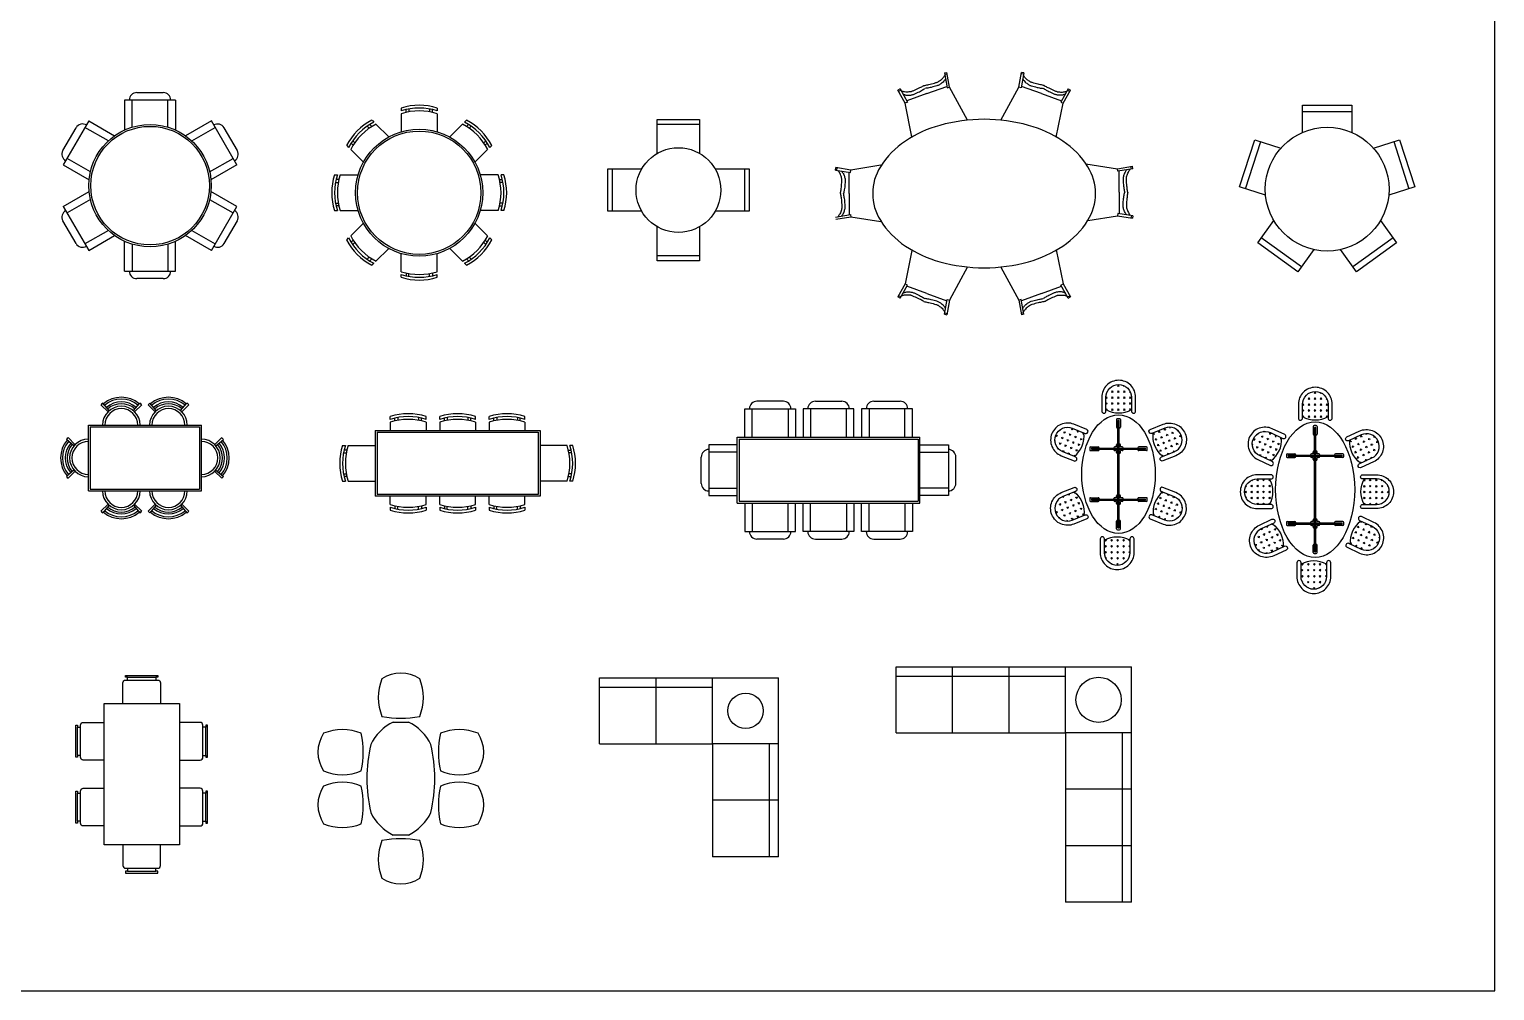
# Model space of a CAD drawing. Header units: millimetres. Extents: x 2198.5 to 2287.8, y 1208.8 to 1298.1.
# Drawn here: x 2244.29 to 2259.85, y 1208.76 to 1218.97 of the extents above; entities that cross this region are included whole.
import ezdxf

# ---------------------------------------------------------------- set-up
doc = ezdxf.new("R2010")
doc.units = ezdxf.units.MM
for name, color, linetype in [('10-MUEBLES', 7, 'Continuous'), ('20', 10, 'Continuous'), ('20H', 9, 'Continuous'), ('FURN', 7, 'Continuous')]:
    doc.layers.add(name, color=color, linetype=linetype)
doc.styles.get("Standard").update_dxf_attribs({"font": 'arial.ttf'})

# ---------------------------------------------------------------- blocks, each defined once
blk = doc.blocks.new('MHPLS045')
for p, q in [((-0.321, 0.975), (-0.301, 0.979)), ((-0.321, 0.975), (-0.299, 0.855)), ((-0.319, 0.964), (-0.299, 0.968)), ((-0.279, 0.86), (-0.301, 0.979)), ((0.279, 0.86), (0.301, 0.979)), ((0.321, 0.975), (0.299, 0.855)), ((0.319, 0.964), (0.299, 0.968)), ((0.321, 0.975), (0.301, 0.979)), ((-0.679, 0.845), (-0.697, 0.835)), ((-0.637, 0.729), (-0.697, 0.835)), ((-0.673, 0.835), (-0.691, 0.825)), ((-0.679, 0.845), (-0.619, 0.739)), ((-0.462, 0.807), (-0.301, 0.866)), ((-0.299, 0.855), (-0.279, 0.86)), ((-0.133, 0.593), (-0.279, 0.86)), ((0.134, 0.594), (0.279, 0.86)), ((0.299, 0.855), (0.279, 0.86)), ((0.462, 0.807), (0.301, 0.866)), ((0.679, 0.845), (0.619, 0.739)), ((0.637, 0.729), (0.697, 0.835)), ((0.673, 0.835), (0.691, 0.825)), ((0.679, 0.845), (0.697, 0.835)), ((-0.619, 0.739), (-0.637, 0.729)), ((-0.583, 0.459), (-0.637, 0.729)), ((-0.462, 0.807), (-0.624, 0.748)), ((0.462, 0.807), (0.624, 0.748)), ((0.582, 0.455), (0.637, 0.729)), ((0.619, 0.739), (0.637, 0.729)), ((0.822, 0.24), (1.077, 0.2)), ((-1.2, 0.19), (-1.197, 0.21)), ((-1.2, 0.19), (-1.08, 0.17)), ((-1.077, 0.19), (-1.197, 0.21)), ((-1.189, 0.188), (-1.186, 0.209)), ((-1.09, 0), (-1.091, 0.172)), ((-1.08, 0.17), (-1.077, 0.19)), ((-0.833, 0.228), (-1.077, 0.19)), ((1.077, 0.2), (1.197, 0.22)), ((1.08, 0.18), (1.077, 0.2)), ((1.2, 0.2), (1.08, 0.18)), ((1.09, 0.01), (1.091, 0.182)), ((1.189, 0.198), (1.186, 0.219)), ((1.2, 0.2), (1.197, 0.22)), ((-1.09, 0), (-1.091, -0.172)), ((1.09, 0.01), (1.091, -0.162)), ((-1.2, -0.19), (-1.08, -0.17)), ((-1.077, -0.19), (-1.197, -0.21)), ((-1.08, -0.17), (-1.077, -0.19)), ((-0.833, -0.228), (-1.077, -0.19)), ((0.838, -0.217), (1.077, -0.18)), ((1.08, -0.16), (1.077, -0.18)), ((1.077, -0.18), (1.197, -0.2)), ((1.2, -0.18), (1.08, -0.16)), ((1.189, -0.178), (1.186, -0.199)), ((1.2, -0.18), (1.197, -0.2)), ((-0.583, -0.459), (-0.637, -0.729)), ((0.582, -0.455), (0.637, -0.729)), ((-0.133, -0.593), (-0.279, -0.86)), ((0.134, -0.594), (0.279, -0.86)), ((-0.637, -0.729), (-0.697, -0.835)), ((-0.673, -0.835), (-0.691, -0.825)), ((-0.679, -0.845), (-0.619, -0.739)), ((-0.619, -0.739), (-0.637, -0.729)), ((-0.462, -0.807), (-0.624, -0.748)), ((-0.462, -0.807), (-0.301, -0.866)), ((0.462, -0.807), (0.301, -0.866)), ((0.462, -0.807), (0.624, -0.748)), ((0.619, -0.739), (0.637, -0.729)), ((0.679, -0.845), (0.619, -0.739)), ((0.637, -0.729), (0.697, -0.835)), ((0.673, -0.835), (0.691, -0.825)), ((-0.679, -0.845), (-0.697, -0.835)), ((-0.321, -0.975), (-0.299, -0.855)), ((-0.279, -0.86), (-0.301, -0.979)), ((-0.299, -0.855), (-0.279, -0.86)), ((0.299, -0.855), (0.279, -0.86)), ((0.279, -0.86), (0.301, -0.979)), ((0.321, -0.975), (0.299, -0.855)), ((0.679, -0.845), (0.697, -0.835)), ((-0.321, -0.975), (-0.301, -0.979)), ((-0.319, -0.964), (-0.299, -0.968)), ((0.319, -0.964), (0.299, -0.968)), ((0.321, -0.975), (0.301, -0.979))]:
    blk.add_line(p, q)
for points in [[(-0.486, 0.872, 0.007157), (-0.455, 0.879, 0.011435), (-0.436, 0.883, 0.004075), (-0.389, 0.896, 0.019821), (-0.379, 0.899, 0.057847), (-0.372, 0.903, 0.014528), (-0.347, 0.92, 0.056433), (-0.334, 0.933, 0.038355), (-0.318, 0.955)], [(0.486, 0.872, -0.007157), (0.455, 0.879, -0.011435), (0.436, 0.883, -0.004075), (0.389, 0.896, -0.019821), (0.379, 0.899, -0.057847), (0.372, 0.903, -0.014528), (0.347, 0.92, -0.056433), (0.334, 0.933, -0.038355), (0.318, 0.955)], [(-0.486, 0.872, -0.007157), (-0.514, 0.857, -0.011435), (-0.532, 0.849, -0.004075), (-0.577, 0.828, -0.019821), (-0.586, 0.824, -0.057847), (-0.593, 0.822, -0.014528), (-0.624, 0.82, -0.056433), (-0.642, 0.821, -0.038355), (-0.668, 0.827)], [(-0.656, 0.803, 0.042827), (-0.632, 0.796, 0.06427), (-0.615, 0.794, 0.017763), (-0.586, 0.797, 0.052258), (-0.577, 0.799, 0.025396), (-0.565, 0.803, 0.00665), (-0.522, 0.823, 0.018622), (-0.505, 0.833, 0.011644), (-0.478, 0.849)], [(-0.312, 0.928, -0.042827), (-0.326, 0.907, -0.06427), (-0.338, 0.895, -0.017763), (-0.361, 0.879, -0.052258), (-0.37, 0.874, -0.025396), (-0.381, 0.87, -0.00665), (-0.427, 0.858, -0.018622), (-0.446, 0.854, -0.011644), (-0.477, 0.849)], [(0.312, 0.928, 0.042827), (0.326, 0.907, 0.06427), (0.338, 0.895, 0.017763), (0.361, 0.879, 0.052258), (0.37, 0.874, 0.025396), (0.381, 0.87, 0.00665), (0.427, 0.858, 0.018622), (0.446, 0.854, 0.011644), (0.477, 0.849)], [(0.656, 0.803, -0.042827), (0.632, 0.796, -0.06427), (0.615, 0.794, -0.017763), (0.586, 0.797, -0.052258), (0.577, 0.799, -0.025396), (0.565, 0.803, -0.00665), (0.522, 0.823, -0.018622), (0.505, 0.833, -0.011644), (0.478, 0.849)], [(0.486, 0.872, 0.007157), (0.514, 0.857, 0.011435), (0.532, 0.849, 0.004075), (0.577, 0.828, 0.019821), (0.586, 0.824, 0.057847), (0.593, 0.822, 0.014528), (0.624, 0.82, 0.056433), (0.642, 0.821, 0.038355), (0.668, 0.827)], [(-1.16, 0, 0.007157), (-1.155, 0.031, 0.011435), (-1.153, 0.051, 0.004075), (-1.149, 0.1, 0.019821), (-1.149, 0.11, 0.057847), (-1.149, 0.118, 0.014528), (-1.157, 0.147, 0.056433), (-1.165, 0.164, 0.038355), (-1.18, 0.186)], [(-1.153, 0.183, -0.042827), (-1.138, 0.163, -0.06427), (-1.131, 0.147, -0.017763), (-1.123, 0.12, -0.052258), (-1.122, 0.11, -0.025396), (-1.122, 0.098, -0.00665), (-1.126, 0.051, -0.018622), (-1.129, 0.031, -0.011644), (-1.135, 0)], [(1.153, 0.193, 0.042827), (1.138, 0.173, 0.06427), (1.131, 0.157, 0.017763), (1.123, 0.13, 0.052258), (1.122, 0.12, 0.025396), (1.122, 0.108, 0.00665), (1.126, 0.061, 0.018622), (1.129, 0.041, 0.011644), (1.135, 0.01)], [(1.16, 0.01, -0.007157), (1.155, 0.041, -0.011435), (1.153, 0.061, -0.004075), (1.149, 0.11, -0.019821), (1.149, 0.12, -0.057847), (1.149, 0.128, -0.014528), (1.157, 0.157, -0.056433), (1.165, 0.174, -0.038355), (1.18, 0.196)], [(-1.16, 0, -0.007157), (-1.155, -0.031, -0.011435), (-1.153, -0.051, -0.004075), (-1.149, -0.1, -0.019821), (-1.149, -0.11, -0.057847), (-1.149, -0.118, -0.014528), (-1.157, -0.147, -0.056433), (-1.165, -0.164, -0.038355), (-1.18, -0.186)], [(1.153, -0.173, -0.042827), (1.138, -0.153, -0.06427), (1.131, -0.137, -0.017763), (1.123, -0.11, -0.052258), (1.122, -0.1, -0.025396), (1.122, -0.088, -0.00665), (1.126, -0.041, -0.018622), (1.129, -0.021, -0.011644), (1.135, 0.01)], [(1.16, 0.01, 0.007157), (1.155, -0.021, 0.011435), (1.153, -0.041, 0.004075), (1.149, -0.09, 0.019821), (1.149, -0.1, 0.057847), (1.149, -0.108, 0.014528), (1.157, -0.137, 0.056433), (1.165, -0.154, 0.038355), (1.18, -0.176)], [(-1.153, -0.183, 0.042827), (-1.138, -0.163, 0.06427), (-1.131, -0.147, 0.017763), (-1.123, -0.12, 0.052258), (-1.122, -0.11, 0.025396), (-1.122, -0.098, 0.00665), (-1.126, -0.051, 0.018622), (-1.129, -0.031, 0.011644), (-1.135, 0)], [(-0.486, -0.872, 0.007157), (-0.514, -0.857, 0.011435), (-0.532, -0.849, 0.004075), (-0.577, -0.828, 0.019821), (-0.586, -0.824, 0.057847), (-0.593, -0.822, 0.014528), (-0.624, -0.82, 0.056433), (-0.642, -0.821, 0.038355), (-0.668, -0.827)], [(-0.656, -0.803, -0.042827), (-0.632, -0.796, -0.06427), (-0.615, -0.794, -0.017763), (-0.586, -0.797, -0.052258), (-0.577, -0.799, -0.025396), (-0.565, -0.803, -0.00665), (-0.522, -0.823, -0.018622), (-0.505, -0.833, -0.011644), (-0.478, -0.849)], [(0.656, -0.803, 0.042827), (0.632, -0.796, 0.06427), (0.615, -0.794, 0.017763), (0.586, -0.797, 0.052258), (0.577, -0.799, 0.025396), (0.565, -0.803, 0.00665), (0.522, -0.823, 0.018622), (0.505, -0.833, 0.011644), (0.478, -0.849)], [(0.486, -0.872, -0.007157), (0.514, -0.857, -0.011435), (0.532, -0.849, -0.004075), (0.577, -0.828, -0.019821), (0.586, -0.824, -0.057847), (0.593, -0.822, -0.014528), (0.624, -0.82, -0.056433), (0.642, -0.821, -0.038355), (0.668, -0.827)], [(-0.486, -0.872, -0.007157), (-0.455, -0.879, -0.011435), (-0.436, -0.883, -0.004075), (-0.389, -0.896, -0.019821), (-0.379, -0.899, -0.057847), (-0.372, -0.903, -0.014528), (-0.347, -0.92, -0.056433), (-0.334, -0.933, -0.038355), (-0.318, -0.955)], [(-0.312, -0.928, 0.042827), (-0.326, -0.907, 0.06427), (-0.338, -0.895, 0.017763), (-0.361, -0.879, 0.052258), (-0.37, -0.874, 0.025396), (-0.381, -0.87, 0.00665), (-0.427, -0.858, 0.018622), (-0.446, -0.854, 0.011644), (-0.477, -0.849)], [(0.312, -0.928, -0.042827), (0.326, -0.907, -0.06427), (0.338, -0.895, -0.017763), (0.361, -0.879, -0.052258), (0.37, -0.874, -0.025396), (0.381, -0.87, -0.00665), (0.427, -0.858, -0.018622), (0.446, -0.854, -0.011644), (0.477, -0.849)], [(0.486, -0.872, 0.007157), (0.455, -0.879, 0.011435), (0.436, -0.883, 0.004075), (0.389, -0.896, 0.019821), (0.379, -0.899, 0.057847), (0.372, -0.903, 0.014528), (0.347, -0.92, 0.056433), (0.334, -0.933, 0.038355), (0.318, -0.955)]]:
    blk.add_lwpolyline(points, format="xyb")
blk.add_lwpolyline([(-0.9, 0, 0.139889), (-0.838, -0.216, 0.107118), (-0.636, -0.424, 0.079812), (-0.358, -0.551, 0.067459), (0, -0.6, 0.067459), (0.358, -0.551, 0.079812), (0.636, -0.424, 0.107118), (0.838, -0.216, 0.139889), (0.9, 0, 0.139889), (0.838, 0.216, 0.107118), (0.636, 0.424, 0.079812), (0.358, 0.551, 0.067459), (0, 0.6, 0.067459), (-0.358, 0.551, 0.079812), (-0.636, 0.424, 0.107118), (-0.838, 0.216, 0.139889)], format="xyb", close=True)
blk = doc.blocks.new('MHPLS510')
for p, q in [((-0.2, 0.679), (0.2, 0.679)), ((-0.2, 0.458), (-0.2, 0.679)), ((-0.2, 0.629), (0.2, 0.629)), ((0.2, 0.679), (0.2, 0.458)), ((-0.708, 0.02), (-0.584, 0.4)), ((-0.66, 0.004), (-0.537, 0.385)), ((-0.584, 0.4), (-0.374, 0.332)), ((0.374, 0.332), (0.584, 0.4)), ((0.537, 0.385), (0.66, 0.004)), ((0.584, 0.4), (0.708, 0.02)), ((-0.498, -0.049), (-0.708, 0.02)), ((0.708, 0.02), (0.498, -0.049)), ((-0.561, -0.432), (-0.431, -0.253)), ((0.431, -0.253), (0.561, -0.432)), ((-0.237, -0.667), (-0.561, -0.432)), ((-0.208, -0.627), (-0.532, -0.392)), ((0.532, -0.392), (0.208, -0.627)), ((0.561, -0.432), (0.237, -0.667)), ((-0.108, -0.488), (-0.237, -0.667)), ((0.237, -0.667), (0.108, -0.488))]:
    blk.add_line(p, q)
blk.add_circle((0, 0), 0.5)
blk = doc.blocks.new('MHPLS513')
for p, q in [((-2.5, 0), (0, 0)), ((-2.5, -0.7), (-2.5, 0)), ((-1.9, -0.7), (-1.9, 0)), ((-1.3, -0.7), (-1.3, 0)), ((-0.7, -0.7), (-0.7, 0)), ((0, -2.5), (0, 0)), ((-2.5, -0.1), (-0.7, -0.1)), ((-2.5, -0.7), (-0.7, -0.7)), ((-0.7, -0.7), (-0.7, -2.5)), ((0, -0.7), (-0.7, -0.7)), ((-0.1, -0.7), (-0.1, -2.5)), ((0, -1.3), (-0.7, -1.3)), ((0, -1.9), (-0.7, -1.9)), ((0, -2.5), (-0.7, -2.5))]:
    blk.add_line(p, q)
blk.add_circle((-0.35, -0.35), 0.24)
blk = doc.blocks.new('MHPLS516')
for p, q in [((-1.9, -0.7), (-1.9, 0)), ((-1.9, 0), (0, 0)), ((-1.3, -0.7), (-1.3, 0)), ((-0.7, -0.7), (-0.7, 0)), ((0, -1.9), (0, 0)), ((-1.9, -0.1), (-0.7, -0.1)), ((-1.9, -0.7), (-0.7, -0.7)), ((-0.7, -0.7), (-0.7, -1.9)), ((0, -0.7), (-0.7, -0.7)), ((-0.1, -0.7), (-0.1, -1.9)), ((0, -1.3), (-0.7, -1.3)), ((0, -1.9), (-0.7, -1.9))]:
    blk.add_line(p, q)
blk.add_circle((-0.35, -0.35), 0.188)
blk = doc.blocks.new('*X128')
at = {"color": 0}
for p, q in [((56.2, 93.3), (56.1, 93.4)), ((59.4, 93.3), (60.5, 94.4)), ((60.5, 93.3), (59.4, 94.4)), ((60.5, 97.6), (60.2, 97.9)), ((63.6, 97.6), (64.7, 98.6)), ((64.7, 97.6), (63.6, 98.6)), ((63.6, 93.3), (64.7, 94.4)), ((64.7, 93.3), (63.6, 94.4)), ((67.9, 97.6), (68.3, 98)), ((67.9, 93.3), (68.9, 94.4)), ((68.9, 93.3), (67.9, 94.4)), ((68.9, 97.6), (68.8, 97.7)), ((72.3, 94.3), (72.1, 94.4)), ((72.1, 93.3), (72.5, 93.7)), ((55.4, 89.3), (56.2, 90.2)), ((56.2, 89.1), (55.4, 89.9)), ((55.4, 85.1), (56.2, 85.9)), ((56.2, 84.9), (55.4, 85.7)), ((59.4, 89.1), (60.5, 90.2)), ((60.5, 89.1), (59.4, 90.2)), ((59.4, 84.9), (60.5, 85.9)), ((60.5, 84.9), (59.4, 85.9)), ((63.6, 89.1), (64.7, 90.2)), ((64.7, 89.1), (63.6, 90.2)), ((63.6, 84.9), (64.7, 85.9)), ((64.7, 84.9), (63.6, 85.9)), ((67.9, 89.1), (68.9, 90.2)), ((68.9, 89.1), (67.9, 90.2)), ((67.9, 84.9), (68.9, 85.9)), ((68.9, 84.9), (67.9, 85.9)), ((72.1, 89.1), (73.2, 90.2)), ((73.2, 89.1), (72.1, 90.2)), ((72.1, 84.9), (73.2, 85.9)), ((73.2, 84.9), (72.1, 85.9)), ((56.1, 80.7), (55.4, 81.5)), ((55.6, 81), (56.2, 81.7)), ((59.4, 80.6), (60.5, 81.7)), ((60.5, 80.6), (59.4, 81.7)), ((63.6, 80.6), (64.7, 81.7)), ((64.7, 80.6), (63.6, 81.7)), ((67.9, 80.6), (68.9, 81.7)), ((68.9, 80.6), (67.9, 81.7)), ((72.1, 80.6), (73.2, 81.7)), ((72.9, 80.9), (72.1, 81.7))]:
    blk.add_line(p, q, dxfattribs=at)
blk = doc.blocks.new('CHAIR-H')
at = {"layer": 'FURN', "color": 27}
blk.add_lwpolyline([(-9, -12, -0.414214), (0, -3), (0, -3, -0.414214), (9, -12), (9, -21.8, 1), (12, -21.8), (12, -12, 0.414214), (0, 0), (0, 0, 0.414214), (-12, -12), (-12, -21.8, 1), (-9, -21.8)], format="xyb", close=True, dxfattribs=at)
blk.add_arc((0, -4.5), 18.6, 241.1034, 298.8966, dxfattribs=at)
at = {"layer": 'FURN', "color": 31}
blk.add_blockref('*X128', (-64.4, -101.9), dxfattribs=at)
blk = doc.blocks.new('M-O 01 6p')
at = {"layer": 'FURN', "color": 37, "linetype": 'Continuous'}
for p, q in [((-1, 28.98), (-1, 24.98)), ((0.5, 29.48), (-0.5, 29.48)), ((0.5, 24.48), (-0.5, 24.48)), ((1, 28.98), (1, 24.98)), ((-0.5, 16), (0.5, 16)), ((-15.29, 14), (-15.29, 13)), ((-14.79, 14.5), (-10.79, 14.5)), ((-14.79, 12.5), (-10.79, 12.5)), ((-10.29, 14), (-10.29, 13)), ((-2.5, 13), (-2.5, 14)), ((-1, 14.5), (-2, 14.5)), ((-1, 12.5), (-2, 12.5)), ((-1, 14.5), (-1, 15.5)), ((-1, 11.5), (-1, 12.5)), ((-0.5, 11), (0.5, 11)), ((1, 14.5), (1, 15.5)), ((2, 14.5), (1, 14.5)), ((1, 11.5), (1, 12.5)), ((2, 12.5), (1, 12.5)), ((2.5, 13), (2.5, 14)), ((10.29, 13), (10.29, 14)), ((14.79, 14.5), (10.79, 14.5)), ((14.79, 12.5), (10.79, 12.5)), ((15.29, 13), (15.29, 14)), ((-15.29, -13), (-15.29, -14)), ((-14.79, -12.5), (-10.79, -12.5)), ((-14.79, -14.5), (-10.79, -14.5)), ((-10.29, -13), (-10.29, -14)), ((-2.5, -14), (-2.5, -13)), ((-1, -12.5), (-2, -12.5)), ((-1, -14.5), (-2, -14.5)), ((-1, -12.5), (-1, -11.5)), ((-1, -15.5), (-1, -14.5)), ((-0.5, -11), (0.5, -11)), ((1, -12.5), (1, -11.5)), ((2, -12.5), (1, -12.5)), ((2, -14.5), (1, -14.5)), ((1, -15.5), (1, -14.5)), ((2.5, -14), (2.5, -13)), ((10.29, -14), (10.29, -13)), ((14.79, -12.5), (10.79, -12.5)), ((14.79, -14.5), (10.79, -14.5)), ((15.29, -14), (15.29, -13)), ((-0.5, -16), (0.5, -16)), ((-1, -28.98), (-1, -24.98)), ((-0.5, -24.48), (0.5, -24.48)), ((-0.5, -29.48), (0.5, -29.48)), ((1, -28.98), (1, -24.98))]:
    blk.add_line(p, q, dxfattribs=at)
at = {"layer": 'FURN', "color": 125, "linetype": 'Continuous'}
for p, q in [((0.3, 28.48), (-0.3, 28.48)), ((-0.3, 13.8), (-0.3, 28.48)), ((0.3, 13.8), (0.3, 28.48)), ((-14.29, 13.8), (-14.29, 13.2)), ((-14.29, 13.8), (-0.3, 13.8)), ((-14.29, 13.2), (-0.3, 13.2)), ((-0.3, 13.2), (-0.3, 13.8)), ((-0.3, -13.2), (-0.3, 13.2)), ((0.3, 13.2), (0.3, 13.8)), ((0.3, 13.8), (14.29, 13.8)), ((0.3, -13.2), (0.3, 13.2)), ((0.3, 13.2), (14.29, 13.2)), ((14.29, 13.2), (14.29, 13.8)), ((-14.29, -13.2), (-14.29, -13.8)), ((-14.29, -13.2), (-0.3, -13.2)), ((-14.29, -13.8), (-0.3, -13.8)), ((-0.3, -13.8), (-0.3, -13.2)), ((-0.3, -28.48), (-0.3, -13.8)), ((0.3, -13.8), (0.3, -13.2)), ((0.3, -13.2), (14.29, -13.2)), ((0.3, -28.48), (0.3, -13.8)), ((0.3, -13.8), (14.29, -13.8)), ((14.29, -13.8), (14.29, -13.2)), ((-0.3, -28.48), (0.3, -28.48))]:
    blk.add_line(p, q, dxfattribs=at)
at = {"layer": 'FURN', "color": 37, "linetype": 'Continuous'}
for centre, start, end in [((-0.5, 28.98), 90, 180), ((-0.5, 24.98), 180, 270), ((0.5, 28.98), 0, 90), ((0.5, 24.98), 270, 0), ((-0.5, 15.5), 90, 180), ((0.5, 15.5), 0, 90), ((-14.79, 14), 90, 180), ((-14.79, 13), 180, 270), ((-10.79, 14), 0, 90), ((-10.79, 13), 270, 360), ((-2, 14), 90, 180), ((-2, 13), 180, 270), ((-0.5, 11.5), 180, 270), ((0.5, 11.5), 270, 0), ((2, 14), 0, 90), ((2, 13), 270, 0), ((10.79, 14), 90, 180), ((10.79, 13), 180, 270), ((14.79, 14), 0, 90), ((14.79, 13), 270, 0), ((-14.79, -13), 90, 180), ((-14.79, -14), 180, 270), ((-10.79, -13), 0, 90), ((-10.79, -14), 270, 360), ((-2, -13), 90, 180), ((-2, -14), 180, 270), ((-0.5, -11.5), 90, 180), ((-0.5, -15.5), 180, 270), ((0.5, -11.5), 0, 90), ((0.5, -15.5), 270, 0), ((2, -13), 0, 90), ((2, -14), 270, 0), ((10.79, -13), 90, 180), ((10.79, -14), 180, 270), ((14.79, -13), 0, 90), ((14.79, -14), 270, 0), ((-0.5, -24.98), 90, 180), ((-0.5, -28.98), 180, 270), ((0.5, -24.98), 0, 90), ((0.5, -28.98), 270, 0)]:
    blk.add_arc(centre, 0.5, start, end, dxfattribs=at)
at = {"layer": 'FURN', "color": 125, "linetype": 'Continuous'}
blk.add_ellipse((0, 0), major_axis=(0, 31.5), ratio=0.619048, dxfattribs=at)
at = {"layer": 'FURN', "color": 7, "linetype": 'Continuous', "xscale": 0.75, "yscale": 0.75, "zscale": 0.75}
blk.add_blockref('CHAIR-H', (0.1, 49.85), dxfattribs=at)
at = {"layer": 'FURN', "color": 7, "linetype": 'Continuous'}
for p, xscale, yscale, zscale, rotation in [((-35.4, 21.53), 0.7500000000000803, 0.7500000000000803, 0.7500000000000803, 67.99999999998478), ((35.4, 21.53), -0.7500000000000803, 0.75, 0.75, 292.0000000000152), ((-35.4, -21.53), -0.7500000000000803, 0.75, 0.75, 112.0000000000152), ((35.4, -21.53), 0.7500000000000803, 0.7500000000000803, 0.7500000000000803, 247.9999999999848), ((-0.71, -50.7), 0.75, 0.75, 0.75, 180)]:
    blk.add_blockref('CHAIR-H', p, dxfattribs=dict(at, xscale=xscale, yscale=yscale, zscale=zscale, rotation=rotation))
blk = doc.blocks.new('M-O 02 8p')
at = {"layer": 'FURN', "color": 37, "linetype": 'Continuous'}
for p, q in [((-1, 33.48), (-1, 29.48)), ((0.5, 33.98), (-0.5, 33.98)), ((1, 33.48), (1, 29.48)), ((0.5, 28.98), (-0.5, 28.98)), ((-15.29, 18.5), (-15.29, 17.5)), ((-14.79, 19), (-10.79, 19)), ((-14.79, 17), (-10.79, 17)), ((-10.29, 18.5), (-10.29, 17.5)), ((-2.5, 17.5), (-2.5, 18.5)), ((-1, 19), (-2, 19)), ((-1, 17), (-2, 17)), ((-1, 19), (-1, 20)), ((-1, 16), (-1, 17)), ((-0.5, 20.5), (0.5, 20.5)), ((1, 19), (1, 20)), ((2, 19), (1, 19)), ((1, 16), (1, 17)), ((2, 17), (1, 17)), ((2.5, 17.5), (2.5, 18.5)), ((10.29, 17.5), (10.29, 18.5)), ((14.79, 19), (10.79, 19)), ((14.79, 17), (10.79, 17)), ((15.29, 17.5), (15.29, 18.5)), ((-0.5, 15.5), (0.5, 15.5)), ((-0.5, -15.5), (0.5, -15.5)), ((-15.29, -17.5), (-15.29, -18.5)), ((-14.79, -17), (-10.79, -17)), ((-14.79, -19), (-10.79, -19)), ((-10.29, -17.5), (-10.29, -18.5)), ((-2.5, -18.5), (-2.5, -17.5)), ((-1, -17), (-2, -17)), ((-1, -19), (-2, -19)), ((-1, -17), (-1, -16)), ((-1, -20), (-1, -19)), ((-0.5, -20.5), (0.5, -20.5)), ((1, -17), (1, -16)), ((2, -17), (1, -17)), ((2, -19), (1, -19)), ((1, -20), (1, -19)), ((2.5, -18.5), (2.5, -17.5)), ((10.29, -18.5), (10.29, -17.5)), ((14.79, -17), (10.79, -17)), ((14.79, -19), (10.79, -19)), ((15.29, -18.5), (15.29, -17.5)), ((-1, -33.48), (-1, -29.48)), ((-0.5, -28.98), (0.5, -28.98)), ((1, -33.48), (1, -29.48)), ((-0.5, -33.98), (0.5, -33.98))]:
    blk.add_line(p, q, dxfattribs=at)
at = {"layer": 'FURN', "color": 125, "linetype": 'Continuous'}
for p, q in [((-0.3, 18.3), (-0.3, 32.98)), ((0.3, 32.98), (-0.3, 32.98)), ((0.3, 18.3), (0.3, 32.98)), ((-14.29, 18.3), (-14.29, 17.7)), ((-14.29, 18.3), (-0.3, 18.3)), ((-14.29, 17.7), (-0.3, 17.7)), ((-0.3, 17.7), (-0.3, 18.3)), ((-0.3, -17.7), (-0.3, 17.7)), ((0.3, 18.3), (14.29, 18.3)), ((0.3, 17.7), (0.3, 18.3)), ((0.3, -17.7), (0.3, 17.7)), ((0.3, 17.7), (14.29, 17.7)), ((14.29, 17.7), (14.29, 18.3)), ((-14.29, -17.7), (-14.29, -18.3)), ((-14.29, -17.7), (-0.3, -17.7)), ((-14.29, -18.3), (-0.3, -18.3)), ((-0.3, -18.3), (-0.3, -17.7)), ((-0.3, -32.98), (-0.3, -18.3)), ((0.3, -17.7), (14.29, -17.7)), ((0.3, -18.3), (0.3, -17.7)), ((0.3, -32.98), (0.3, -18.3)), ((0.3, -18.3), (14.29, -18.3)), ((14.29, -18.3), (14.29, -17.7)), ((-0.3, -32.98), (0.3, -32.98))]:
    blk.add_line(p, q, dxfattribs=at)
at = {"layer": 'FURN', "color": 37, "linetype": 'Continuous'}
for centre, start, end in [((-0.5, 33.48), 90, 180), ((0.5, 33.48), 0, 90), ((-0.5, 29.48), 180, 270), ((0.5, 29.48), 270, 0), ((-14.79, 18.5), 90, 180), ((-14.79, 17.5), 180, 270), ((-10.79, 18.5), 0, 90), ((-10.79, 17.5), 270, 0), ((-2, 18.5), 90, 180), ((-2, 17.5), 180, 270), ((-0.5, 20), 90, 180), ((-0.5, 16), 180, 270), ((0.5, 20), 0, 90), ((0.5, 16), 270, 0), ((2, 18.5), 0, 90), ((2, 17.5), 270, 0), ((10.79, 18.5), 90, 180), ((10.79, 17.5), 180, 270), ((14.79, 18.5), 0, 90), ((14.79, 17.5), 270, 0), ((-0.5, -16), 90, 180), ((0.5, -16), 0, 90), ((-14.79, -17.5), 90, 180), ((-14.79, -18.5), 180, 270), ((-10.79, -17.5), 0, 90), ((-10.79, -18.5), 270, 0), ((-2, -17.5), 90, 180), ((-2, -18.5), 180, 270), ((-0.5, -20), 180, 270), ((0.5, -20), 270, 0), ((2, -17.5), 0, 90), ((2, -18.5), 270, 0), ((10.79, -17.5), 90, 180), ((10.79, -18.5), 180, 270), ((14.79, -17.5), 0, 90), ((14.79, -18.5), 270, 0), ((-0.5, -29.48), 90, 180), ((0.5, -29.48), 0, 90), ((-0.5, -33.48), 180, 270), ((0.5, -33.48), 270, 0)]:
    blk.add_arc(centre, 0.5, start, end, dxfattribs=at)
at = {"layer": 'FURN', "color": 125, "linetype": 'Continuous'}
blk.add_ellipse((0, 0), major_axis=(0, -36), ratio=0.583333, dxfattribs=at)
at = {"layer": 'FURN', "color": 7, "linetype": 'Continuous', "xscale": 0.75, "yscale": 0.75, "zscale": 0.75}
blk.add_blockref('CHAIR-H', (0.1, 54.35), dxfattribs=at)
at = {"layer": 'FURN', "color": 7, "linetype": 'Continuous'}
for p, xscale, yscale, zscale, rotation in [((-34.78, 27.96), 0.7500000000000941, 0.7500000000000941, 0.7500000000000941, 64.99999999998687), ((35.42, 26.73), -0.7500000000000941, 0.75, 0.75, 295.0000000000131), ((-39.75, -1.11), 0.75, 0.75, 0.75, 90), ((41.63, -1.11), -0.75, 0.75, 0.75, 270), ((-33.96, -30.84), -0.7500000000000941, 0.75, 0.75, 115.0000000000131), ((35.57, -29.41), 0.7500000000000941, 0.7500000000000941, 0.7500000000000941, 244.9999999999869), ((-0.71, -55.2), 0.75, 0.75, 0.75, 180)]:
    blk.add_blockref('CHAIR-H', p, dxfattribs=dict(at, xscale=xscale, yscale=yscale, zscale=zscale, rotation=rotation))
blk = doc.blocks.new('ACHAIR', base_point=(44, 83))
at = {"layer": '20'}
for centre, radius, start, end in [((58, 72), 26, 157.38014, 202.61986), ((44, 32.5), 50.5, 78.57881, 101.42119), ((30, 72), 26, 337.38014, 22.61986), ((44, 77.17), 18.17, 236.60151, 303.39849)]:
    blk.add_arc(centre, radius, start, end, dxfattribs=at)
at = {"layer": '20H', "flags": 1}
blk.add_attdef('DESCRIPTION', (34, 94), '', height=2, dxfattribs=at)
blk = doc.blocks.new('mesa4')
for p, q in [((1870.481, 929.332), (1870.641, 929.332)), ((1870.481, 928.132), (1870.621, 928.132)), ((1870.481, 928.132), (1870.641, 928.132))]:
    blk.add_line(p, q)
for centre, radius, start, end in [((1870.701, 928.872), 0.51, 115.56, 154.44), ((1870.421, 928.872), 0.51, 25.56, 64.44), ((1871.841, 928.732), 1.64, 167.3196, 192.6804), ((1869.281, 928.732), 1.64, 347.3196, 12.6804), ((1870.701, 928.592), 0.51, 205.56, 244.44), ((1870.421, 928.592), 0.51, 295.56, 334.44)]:
    blk.add_arc(centre, radius, start, end)
at = {"xscale": 0.01999999999998181, "yscale": 0.01999999999998181, "zscale": 0.01999999999998181}
for p, rotation in [((1870.561, 929.372), 180), ((1870.161, 929.012), 270), ((1870.961, 929.012), 90), ((1870.161, 928.452), 270), ((1870.961, 928.452), 90)]:
    blk.add_blockref('ACHAIR', p, dxfattribs=dict(at, rotation=rotation))
blk.add_blockref('ACHAIR', (1870.561, 928.092), dxfattribs=at)
blk = doc.blocks.new('M-R 07 6p')
for p, q in [((-14, 98.8), (14, 98.8)), ((-27, 90.8), (-27, 59.1)), ((27, 90.8), (-27, 90.8)), ((-19, 62.2), (-19, 90.8)), ((19, 62.2), (19, 90.8)), ((27, 90.8), (27, 59.1)), ((-65.1, 68.8), (-92.1, 22)), ((-65.1, 68.8), (-37.7, 52.9)), ((65.1, 68.8), (37.7, 52.9)), ((92.1, 22), (65.1, 68.8)), ((-92.5, 37.3), (-78.5, 61.5)), ((-44.3, 47.5), (-69.1, 61.8)), ((44.3, 47.5), (69.1, 61.8)), ((78.5, 61.5), (92.5, 37.3)), ((-92.1, 22), (-64.7, 6.2)), ((-63.3, 14.6), (-88.1, 28.9)), ((63.3, 14.6), (88.1, 28.9)), ((92.1, 22), (64.7, 6.2)), ((-92.1, -22), (-64.7, -6.2)), ((-63.3, -14.6), (-88.1, -28.9)), ((63.3, -14.6), (88.1, -28.9)), ((92.1, -22), (64.7, -6.2)), ((-92.1, -22), (-65.1, -68.8)), ((65.1, -68.8), (92.1, -22)), ((-78.5, -61.5), (-92.5, -37.3)), ((92.5, -37.3), (78.5, -61.5)), ((-44.3, -47.5), (-69.1, -61.8)), ((-65.1, -68.8), (-37.7, -52.9)), ((-27, -90.8), (-27, -59.1)), ((-19, -62.2), (-19, -90.8)), ((19, -62.2), (19, -90.8)), ((27, -90.8), (27, -59.1)), ((65.1, -68.8), (37.7, -52.9)), ((44.3, -47.5), (69.1, -61.8)), ((-27, -90.8), (27, -90.8)), ((14, -98.8), (-14, -98.8))]:
    blk.add_line(p, q)
for radius in [65, 63]:
    blk.add_circle((0, 0), radius)
for centre, start, end in [((-14, 90.8), 90, 180), ((14, 90.8), 0, 90), ((-71.6, 57.5), 60, 150), ((71.6, 57.5), 30, 120), ((-85.6, 33.3), 150, 240), ((85.6, 33.3), 300, 30), ((-85.6, -33.3), 120, 210), ((85.6, -33.3), 330, 60), ((-71.6, -57.5), 210, 300), ((71.6, -57.5), 240, 330), ((-14, -90.8), 180, 270), ((14, -90.8), 270, 0)]:
    blk.add_arc(centre, 8, start, end)
blk = doc.blocks.new('M-R 08 8p')
for p, q in [((-19, 89.9), (-19, 86.9)), ((-19, 83.9), (-19, 64.8)), ((-14, 85.3), (-14, 88.3)), ((-11, 88.9), (-11, 85.9)), ((11, 88.9), (11, 85.9)), ((14, 85.3), (14, 88.3)), ((19, 89.9), (19, 86.9)), ((19, 83.9), (19, 64.8)), ((-55.1, 70.6), (-53, 68.5)), ((-50.4, 70.2), (-52.5, 72.3)), ((-50.1, 77), (-48, 74.9)), ((-45.9, 72.7), (-32.4, 59.2)), ((45.9, 72.7), (32.4, 59.2)), ((50.1, 77), (48, 74.9)), ((50.4, 70.2), (52.5, 72.3)), ((55.1, 70.6), (53, 68.5)), ((-77, 50.1), (-74.9, 48)), ((-70.2, 50.4), (-72.3, 52.5)), ((-70.6, 55.1), (-68.5, 53)), ((70.6, 55.1), (68.5, 53)), ((70.2, 50.4), (72.3, 52.5)), ((77, 50.1), (74.9, 48)), ((-72.7, 45.9), (-59.2, 32.4)), ((72.7, 45.9), (59.2, 32.4)), ((-89.9, 19), (-86.9, 19)), ((-83.9, 19), (-64.8, 19)), ((83.9, 19), (64.8, 19)), ((89.9, 19), (86.9, 19)), ((-88.9, 11), (-85.9, 11)), ((-85.3, 14), (-88.3, 14)), ((85.3, 14), (88.3, 14)), ((88.9, 11), (85.9, 11)), ((-88.9, -11), (-85.9, -11)), ((-85.3, -14), (-88.3, -14)), ((85.3, -14), (88.3, -14)), ((88.9, -11), (85.9, -11)), ((-89.9, -19), (-86.9, -19)), ((-83.9, -19), (-64.8, -19)), ((83.9, -19), (64.8, -19)), ((89.9, -19), (86.9, -19)), ((-72.7, -45.9), (-59.2, -32.4)), ((72.7, -45.9), (59.2, -32.4)), ((-77, -50.1), (-74.9, -48)), ((-70.2, -50.4), (-72.3, -52.5)), ((-70.6, -55.1), (-68.5, -53)), ((-45.9, -72.7), (-32.4, -59.2)), ((45.9, -72.7), (32.4, -59.2)), ((70.6, -55.1), (68.5, -53)), ((70.2, -50.4), (72.3, -52.5)), ((77, -50.1), (74.9, -48)), ((-55.1, -70.6), (-53, -68.5)), ((-50.4, -70.2), (-52.5, -72.3)), ((-50.1, -77), (-48, -74.9)), ((-19, -83.9), (-19, -64.8)), ((19, -83.9), (19, -64.8)), ((50.1, -77), (48, -74.9)), ((50.4, -70.2), (52.5, -72.3)), ((55.1, -70.6), (53, -68.5)), ((-19, -89.9), (-19, -86.9)), ((-14, -85.3), (-14, -88.3)), ((-11, -88.9), (-11, -85.9)), ((11, -88.9), (11, -85.9)), ((14, -85.3), (14, -88.3)), ((19, -89.9), (19, -86.9))]:
    blk.add_line(p, q)
for radius in [67.5, 65.5]:
    blk.add_circle((0, 0), radius)
for centre, start, end in [((0, 31.2), 72.0547, 107.9453), ((0, 28.2), 72.0547, 107.9453), ((0, 25.2), 72.0547, 107.9453), ((-22.1, 22.1), 117.0547, 152.9453), ((-20, 20), 117.0547, 152.9453), ((-17.8, 17.8), 117.0547, 152.9453), ((17.8, 17.8), 27.0547, 62.9453), ((20, 20), 27.0547, 62.9453), ((22.1, 22.1), 27.0547, 62.9453), ((-31.2, 0), 162.0547, 197.9453), ((-28.2, 0), 162.0547, 197.9453), ((-25.2, 0), 162.0547, 197.9453), ((25.2, 0), 342.0547, 17.9453), ((28.2, 0), 342.0547, 17.9453), ((31.2, 0), 342.0547, 17.9453), ((-17.8, -17.8), 207.0547, 242.9453), ((17.8, -17.8), 297.0547, 332.9453), ((-22.1, -22.1), 207.0547, 242.9453), ((-20, -20), 207.0547, 242.9453), ((20, -20), 297.0547, 332.9453), ((22.1, -22.1), 297.0547, 332.9453), ((0, -25.2), 252.0547, 287.9453), ((0, -28.2), 252.0547, 287.9453), ((0, -31.2), 252.0547, 287.9453)]:
    blk.add_arc(centre, 61.7, start, end)
blk = doc.blocks.new('M-10')
for p, q in [((-0.225, 0.7), (0.225, 0.7)), ((-0.7, -0.225), (-0.7, 0.225)), ((0.7, 0.225), (0.7, -0.225)), ((0.225, -0.7), (-0.225, -0.7))]:
    blk.add_line(p, q)
for points in [[(-0.225, 0.39), (-0.225, 0.75), (0.225, 0.75), (0.225, 0.39)], [(-0.39, -0.225), (-0.75, -0.225), (-0.75, 0.225), (-0.39, 0.225)], [(0.39, 0.225), (0.75, 0.225), (0.75, -0.225), (0.39, -0.225)], [(0.225, -0.39), (0.225, -0.75), (-0.225, -0.75), (-0.225, -0.39)]]:
    blk.add_lwpolyline(points)
blk.add_circle((0, 0), 0.45)
blk = doc.blocks.new('M-R 09 4p')
blk.add_blockref('M-10', (0, 0))
blk = doc.blocks.new('M-Rec 05 6p')
for p, q in [((-39.1, 49.1), (-46.6, 56.6)), ((-37.9, 50.3), (-44.6, 58.4)), ((-12.1, 50.3), (-5.4, 58.4)), ((-10.9, 49.1), (-3.4, 56.6)), ((10.9, 49.1), (3.4, 56.6)), ((12.1, 50.3), (5.4, 58.4)), ((37.9, 50.3), (44.6, 58.4)), ((39.1, 49.1), (46.6, 56.6)), ((-60, -35), (-60, 35)), ((-60, 35), (60, 35)), ((-58, 33), (-58, -33)), ((-58, 33), (58, 33)), ((58, 33), (58, -33)), ((60, -35), (60, 35)), ((-75.3, 12.9), (-83.4, 19.6)), ((-74.1, 14.1), (-81.6, 21.6)), ((74.1, 14.1), (81.6, 21.6)), ((75.3, 12.9), (83.4, 19.6)), ((-75.3, -12.9), (-83.4, -19.6)), ((-74.1, -14.1), (-81.6, -21.6)), ((74.1, -14.1), (81.6, -21.6)), ((75.3, -12.9), (83.4, -19.6)), ((-60, -35), (60, -35)), ((-58, -33), (58, -33)), ((-39.1, -49.1), (-46.6, -56.6)), ((-37.9, -50.3), (-44.6, -58.4)), ((-12.1, -50.3), (-5.4, -58.4)), ((-10.9, -49.1), (-3.4, -56.6)), ((10.9, -49.1), (3.4, -56.6)), ((12.1, -50.3), (5.4, -58.4)), ((37.9, -50.3), (44.6, -58.4)), ((39.1, -49.1), (46.6, -56.6))]:
    blk.add_line(p, q)
for centre, radius, start, end in [((-25, 35), 29.5, 50, 130), ((-25, 35), 27.5, 50, 130), ((25, 35), 29.5, 50, 130), ((25, 35), 27.5, 50, 130), ((-25, 35), 30.5, 130, 135), ((-25, 35), 20, 0, 180), ((-25, 35), 17.5, 0, 180), ((-25, 35), 24.5, 50, 130), ((-25, 35), 22.5, 50, 130), ((-25, 35), 30.5, 45, 50), ((25, 35), 30.5, 130, 135), ((25, 35), 20, 0, 180), ((25, 35), 17.5, 0, 180), ((25, 35), 24.5, 50, 130), ((25, 35), 22.5, 50, 130), ((25, 35), 30.5, 45, 50), ((-60, 0), 29.5, 140, 220), ((-60, 0), 27.5, 140, 220), ((-60, 0), 24.5, 140, 220), ((-60, 0), 30.5, 135, 140), ((-60, 0), 20, 90, 270), ((-60, 0), 17.5, 90, 270), ((60, 0), 20, 270, 90), ((60, 0), 17.5, 270, 90), ((60, 0), 24.5, 320, 40), ((60, 0), 27.5, 320, 40), ((60, 0), 30.5, 40, 45), ((60, 0), 29.5, 320, 40), ((-60, 0), 22.5, 140, 220), ((60, 0), 22.5, 320, 40), ((-60, 0), 30.5, 220, 225), ((60, 0), 30.5, 315, 320), ((-25, -35), 20, 180, 0), ((-25, -35), 17.5, 180, 0), ((25, -35), 20, 180, 0), ((25, -35), 17.5, 180, 0), ((-25, -35), 30.5, 225, 230), ((-25, -35), 29.5, 230, 310), ((-25, -35), 27.5, 230, 310), ((-25, -35), 24.5, 230, 310), ((-25, -35), 22.5, 230, 310), ((-25, -35), 30.5, 310, 315), ((25, -35), 30.5, 225, 230), ((25, -35), 29.5, 230, 310), ((25, -35), 27.5, 230, 310), ((25, -35), 24.5, 230, 310), ((25, -35), 22.5, 230, 310), ((25, -35), 30.5, 310, 315)]:
    blk.add_arc(centre, radius, start, end)
blk = doc.blocks.new('M-Rec 06 8p')
for p, q in [((-71.5, 46.7), (-71.5, 49.7)), ((-66.5, 45.1), (-66.5, 48.1)), ((-63.5, 48.7), (-63.5, 45.7)), ((-41.5, 48.7), (-41.5, 45.7)), ((-38.5, 45.1), (-38.5, 48.1)), ((-33.5, 46.7), (-33.5, 49.7)), ((-19, 46.7), (-19, 49.7)), ((-14, 45.1), (-14, 48.1)), ((-11, 48.7), (-11, 45.7)), ((11, 48.7), (11, 45.7)), ((14, 45.1), (14, 48.1)), ((19, 46.7), (19, 49.7)), ((33.5, 46.7), (33.5, 49.7)), ((38.5, 45.1), (38.5, 48.1)), ((41.5, 48.7), (41.5, 45.7)), ((63.5, 48.7), (63.5, 45.7)), ((66.5, 45.1), (66.5, 48.1)), ((71.5, 46.7), (71.5, 49.7)), ((-87.5, 35), (-87.5, -35)), ((-87.5, 35), (87.5, 35)), ((-85.5, 33), (-85.5, -33)), ((-85.5, 33), (85.5, 33)), ((-71.5, 43.7), (-71.5, 35)), ((-33.5, 43.7), (-33.5, 35)), ((-19, 43.7), (-19, 35)), ((19, 43.7), (19, 35)), ((33.5, 43.7), (33.5, 35)), ((71.5, 43.7), (71.5, 35)), ((85.5, 33), (85.5, -33)), ((87.5, 35), (87.5, -35)), ((-122.2, 19), (-119.2, 19)), ((-116.2, 19), (-87.5, 19)), ((116.2, 19), (87.5, 19)), ((122.2, 19), (119.2, 19)), ((-121.2, 11), (-118.2, 11)), ((-117.6, 14), (-120.6, 14)), ((117.6, 14), (120.6, 14)), ((121.2, 11), (118.2, 11)), ((-121.2, -11), (-118.2, -11)), ((-117.6, -14), (-120.6, -14)), ((117.6, -14), (120.6, -14)), ((121.2, -11), (118.2, -11)), ((-122.2, -19), (-119.2, -19)), ((-116.2, -19), (-87.5, -19)), ((116.2, -19), (87.5, -19)), ((122.2, -19), (119.2, -19)), ((87.5, -35), (-87.5, -35)), ((85.5, -33), (-85.5, -33)), ((-71.5, -43.7), (-71.5, -35)), ((-66.5, -45.1), (-66.5, -48.1)), ((-63.5, -48.7), (-63.5, -45.7)), ((-41.5, -48.7), (-41.5, -45.7)), ((-38.5, -45.1), (-38.5, -48.1)), ((-33.5, -43.7), (-33.5, -35)), ((-19, -43.7), (-19, -35)), ((-14, -45.1), (-14, -48.1)), ((-11, -48.7), (-11, -45.7)), ((11, -48.7), (11, -45.7)), ((14, -45.1), (14, -48.1)), ((19, -43.7), (19, -35)), ((33.5, -43.7), (33.5, -35)), ((38.5, -45.1), (38.5, -48.1)), ((41.5, -48.7), (41.5, -45.7)), ((63.5, -48.7), (63.5, -45.7)), ((66.5, -45.1), (66.5, -48.1)), ((71.5, -43.7), (71.5, -35)), ((-71.5, -46.7), (-71.5, -49.7)), ((-33.5, -46.7), (-33.5, -49.7)), ((-19, -46.7), (-19, -49.7)), ((19, -46.7), (19, -49.7)), ((33.5, -46.7), (33.5, -49.7)), ((71.5, -46.7), (71.5, -49.7))]:
    blk.add_line(p, q)
for centre, start, end in [((-52.5, -9), 72.0547, 107.9453), ((-52.5, -12), 72.0547, 107.9453), ((-52.5, -15), 72.0547, 107.9453), ((0, -9), 72.0547, 107.9453), ((0, -12), 72.0547, 107.9453), ((0, -15), 72.0547, 107.9453), ((52.5, -9), 72.0547, 107.9453), ((52.5, -12), 72.0547, 107.9453), ((52.5, -15), 72.0547, 107.9453), ((-63.5, 0), 162.0547, 197.9453), ((-60.5, 0), 162.0547, 197.9453), ((-57.5, 0), 162.0547, 197.9453), ((57.5, 0), 342.0547, 17.9453), ((60.5, 0), 342.0547, 17.9453), ((63.5, 0), 342.0547, 17.9453), ((-52.5, 15), 252.0547, 287.9453), ((0, 15), 252.0547, 287.9453), ((52.5, 15), 252.0547, 287.9453), ((-52.5, 12), 252.0547, 287.9453), ((-52.5, 9), 252.0547, 287.9453), ((0, 12), 252.0547, 287.9453), ((0, 9), 252.0547, 287.9453), ((52.5, 12), 252.0547, 287.9453), ((52.5, 9), 252.0547, 287.9453)]:
    blk.add_arc(centre, 61.7, start, end)
blk = doc.blocks.new('M-Rec 07 8p')
for p, q in [((-89, 35), (-89, 65.2)), ((-89, 65.2), (-35, 65.2)), ((-81, 35), (-81, 65.2)), ((-48, 73.2), (-76, 73.2)), ((-43, 65.2), (-43, 35)), ((-35, 65.2), (-35, 35)), ((27, 65.2), (-27, 65.2)), ((-27, 65.2), (-27, 35)), ((-19, 65.2), (-19, 35)), ((-14, 73.2), (14, 73.2)), ((19, 35), (19, 65.2)), ((27, 35), (27, 65.2)), ((35, 65.2), (35, 35)), ((89, 65.2), (35, 65.2)), ((43, 65.2), (43, 35)), ((48, 73.2), (76, 73.2)), ((81, 35), (81, 65.2)), ((89, 35), (89, 65.2)), ((-97, 35), (97, 35)), ((-97, -35), (-97, 35)), ((-95, 33), (95, 33)), ((-95, 33), (-95, -33)), ((95, 33), (95, -33)), ((97, -35), (97, 35)), ((-127.2, 27), (-127.2, -27)), ((-97, 27), (-127.2, 27)), ((-97, 19), (-127.2, 19)), ((97, 27), (127.2, 27)), ((97, 19), (127.2, 19)), ((127.2, 27), (127.2, -27)), ((-135.2, -14), (-135.2, 14)), ((135.2, -14), (135.2, 14)), ((-127.2, -19), (-97, -19)), ((-127.2, -27), (-97, -27)), ((127.2, -19), (97, -19)), ((127.2, -27), (97, -27)), ((-97, -35), (97, -35)), ((-95, -33), (95, -33)), ((-89, -35), (-89, -65.2)), ((-81, -35), (-81, -65.2)), ((-43, -65.2), (-43, -35)), ((-35, -65.2), (-35, -35)), ((-27, -65.2), (-27, -35)), ((-19, -65.2), (-19, -35)), ((19, -35), (19, -65.2)), ((27, -35), (27, -65.2)), ((35, -65.2), (35, -35)), ((43, -65.2), (43, -35)), ((81, -35), (81, -65.2)), ((89, -35), (89, -65.2)), ((-89, -65.2), (-35, -65.2)), ((-48, -73.2), (-76, -73.2)), ((27, -65.2), (-27, -65.2)), ((-14, -73.2), (14, -73.2)), ((89, -65.2), (35, -65.2)), ((48, -73.2), (76, -73.2))]:
    blk.add_line(p, q)
for centre, start, end in [((-76, 65.2), 90, 180), ((-48, 65.2), 0, 90), ((-14, 65.2), 90, 180), ((14, 65.2), 0, 90), ((48, 65.2), 90, 180), ((76, 65.2), 0, 90), ((-127.2, 14), 90, 180), ((127.2, 14), 0, 90), ((-127.2, -14), 180, 270), ((127.2, -14), 270, 0), ((-76, -65.2), 180, 270), ((-48, -65.2), 270, 0), ((-14, -65.2), 180, 270), ((14, -65.2), 270, 0), ((48, -65.2), 180, 270), ((76, -65.2), 270, 0)]:
    blk.add_arc(centre, 8, start, end)
blk = doc.blocks.new('M-7')
at = {"elevation": -0.524}
for points in [[(0.2, 1.5), (0.2, 1.72, -0.414238), (0.23, 1.75), (0.57, 1.75, -0.414145), (0.6, 1.72), (0.6, 1.5)], [(0, 0.9), (-0.22, 0.9, -0.414238), (-0.25, 0.93), (-0.25, 1.27, -0.414145), (-0.22, 1.3), (0, 1.3)], [(0.8, 0.9), (1.02, 0.9, 0.414238), (1.05, 0.93), (1.05, 1.27, 0.414145), (1.02, 1.3), (0.8, 1.3)], [(0.2, 0), (0.2, -0.22, 0.414238), (0.23, -0.25), (0.57, -0.25, 0.414145), (0.6, -0.22), (0.6, 0)]]:
    blk.add_lwpolyline(points, format="xyb", dxfattribs=at)
for points in [[(0.25, 1.78), (0.23, 1.78), (0.23, 1.8), (0.57, 1.8), (0.57, 1.78), (0.55, 1.78)], [(0.25, 1.75), (0.25, 1.78), (0.55, 1.78), (0.55, 1.75)], [(-0.28, 0.95), (-0.28, 0.93), (-0.3, 0.93), (-0.3, 1.27), (-0.28, 1.27), (-0.28, 1.25)], [(-0.25, 0.95), (-0.28, 0.95), (-0.28, 1.25), (-0.25, 1.25)], [(1.05, 0.95), (1.08, 0.95), (1.08, 1.25), (1.05, 1.25)], [(1.08, 0.95), (1.08, 0.93), (1.1, 0.93), (1.1, 1.27), (1.08, 1.27), (1.08, 1.25)], [(0.25, -0.28), (0.23, -0.28), (0.23, -0.3), (0.57, -0.3), (0.57, -0.28), (0.55, -0.28)], [(0.25, -0.25), (0.25, -0.28), (0.55, -0.28), (0.55, -0.25)]]:
    blk.add_lwpolyline(points, dxfattribs=at)
blk.add_lwpolyline([(0, 0), (0, 1.5), (0.8, 1.5), (0.8, 0)], close=True)
for points in [[(-0.28, 0.25), (-0.28, 0.23), (-0.3, 0.23), (-0.3, 0.57), (-0.28, 0.57), (-0.28, 0.55)], [(-0.25, 0.25), (-0.28, 0.25), (-0.28, 0.55), (-0.25, 0.55)], [(1.05, 0.25), (1.08, 0.25), (1.08, 0.55), (1.05, 0.55)], [(1.08, 0.25), (1.08, 0.23), (1.1, 0.23), (1.1, 0.57), (1.08, 0.57), (1.08, 0.55)]]:
    blk.add_lwpolyline(points)
for points in [[(0, 0.2), (-0.22, 0.2, -0.414238), (-0.25, 0.23), (-0.25, 0.57, -0.414145), (-0.22, 0.6), (0, 0.6)], [(0.8, 0.2), (1.02, 0.2, 0.414238), (1.05, 0.23), (1.05, 0.57, 0.414145), (1.02, 0.6), (0.8, 0.6)]]:
    blk.add_lwpolyline(points, format="xyb")
blk = doc.blocks.new('M-Rec 13 6p')
blk.add_blockref('M-7', (-0.386, -0.744))

msp = doc.modelspace()

# ---------------------------------------------------------------- linework, layer by layer
at = {"color": 1}
msp.add_lwpolyline([(2230.155, 1208.756), (2259.855, 1208.756), (2259.855, 1229.756), (2230.155, 1229.756)], close=True, dxfattribs=at)

# ---------------------------------------------------------------- block references
for name, p, xscale, yscale, zscale in [('M-R 07 6p', (2245.576, 1217.308), 0.009999999999990905, 0.009999999999990905, 0.009999999999990905), ('M-R 08 8p', (2248.434, 1217.233), 0.009999999999990905, 0.009999999999990905, 0.009999999999990905), ('M-O 01 6p', (2255.86, 1214.243), 0.01999999999998181, 0.01999999999998181, 0.01999999999998181), ('M-O 02 8p', (2257.948, 1214.079), 0.01999999999998181, 0.01999999999998181, 0.01999999999998181), ('M-Rec 05 6p', (2245.521, 1214.415), 0.009999999999990905, 0.009999999999990905, 0.009999999999990905), ('M-Rec 07 8p', (2252.781, 1214.285), 0.009999999999990905, 0.009999999999990905, 0.009999999999990905), ('M-Rec 06 8p', (2248.842, 1214.358), 0.009999999999990905, 0.009999999999990905, 0.009999999999990905)]:
    msp.add_blockref(name, p, dxfattribs=dict(xscale=xscale, yscale=yscale, zscale=zscale))
for name, p in [('M-R 09 4p', (2251.187, 1217.261)), ('M-Rec 13 6p', (2245.473, 1211.05)), ('mesa4', (377.678, 282.278)), ('MHPLS516', (2252.25, 1212.079)), ('MHPLS513', (2255.998, 1212.196))]:
    msp.add_blockref(name, p)
at = {"layer": '10-MUEBLES', "xscale": 1.314953261672059, "yscale": 1.314953261672059, "zscale": 1.314953261672059}
for name, p in [('MHPLS045', (2254.433, 1217.224)), ('MHPLS510', (2258.076, 1217.27))]:
    msp.add_blockref(name, p, dxfattribs=at)

doc.saveas('drawing.dxf')
